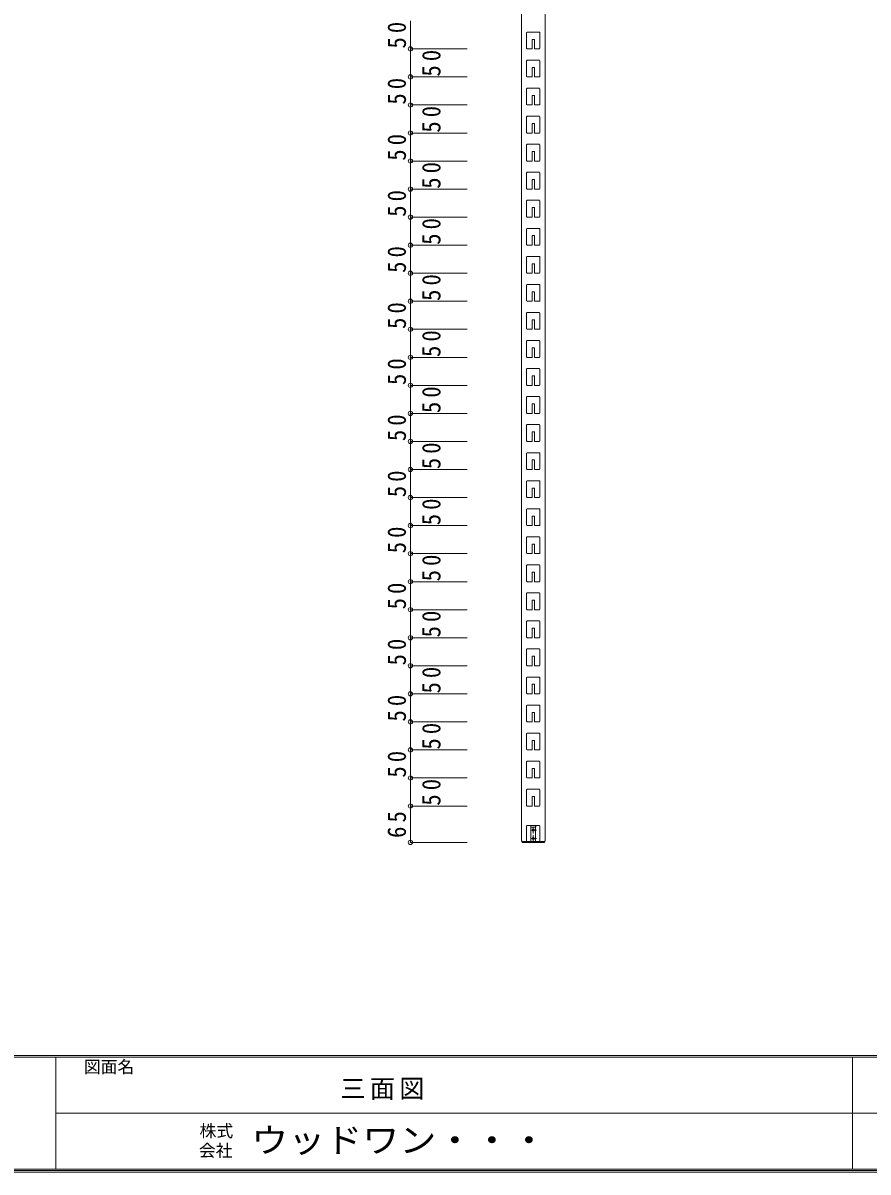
# Model space of a CAD drawing. Units: millimetres at full size, sheet at 1:15. Extents: x -3000 to 2850, y -2151 to 2088.
# Drawn here: x -134 to 1373, y -2102 to -54 of the extents above; entities that cross this region are included whole.
import ezdxf
from ezdxf.enums import TextEntityAlignment as Align

# ---------------------------------------------------------------- set-up
doc = ezdxf.new("R2010")
doc.units = ezdxf.units.MM
doc.header["$LTSCALE"] = 15
doc.header["$PDMODE"] = 32
doc.header["$PDSIZE"] = 7.5
doc.linetypes.add('CHAIN1', pattern=[8, 5, -1, 1, -1])
doc.layers.add('0-B_寸法', color=7, linetype='Continuous', lineweight=9)
doc.layers.add('F-1_枠', color=6, linetype='Continuous', lineweight=9)
doc.layers.add('F-A_文字', color=7, linetype='Continuous')
doc.styles.add('ＭＳ ゴシック', font='')
doc.styles.get('ＭＳ ゴシック').set_extended_font_data('MS Gothic')

msp = doc.modelspace()

# ---------------------------------------------------------------- linework, layer by layer
at = {"layer": '0-B_寸法'}
for p, q in [((755.06, 882.12), (755.06, -1511.88)), ((797.06, 882.12), (797.06, -1511.88)), ((764.06, -70.88), (765.06, -69.88)), ((764.06, -70.88), (764.06, -98.88)), ((787.06, -69.88), (765.06, -69.88)), ((787.06, -69.88), (788.06, -70.88)), ((788.06, -70.88), (788.06, -98.88)), ((764.06, -98.88), (765.06, -99.88)), ((774.06, -99.88), (765.06, -99.88)), ((774.06, -82.88), (774.06, -99.88)), ((787.06, -99.88), (778.06, -99.88)), ((787.06, -99.88), (788.06, -98.88)), ((764.06, -120.88), (765.06, -119.88)), ((764.06, -120.88), (764.06, -148.88)), ((787.06, -119.88), (765.06, -119.88)), ((787.06, -119.88), (788.06, -120.88)), ((788.06, -120.88), (788.06, -148.88)), ((774.06, -132.88), (774.06, -149.88)), ((764.06, -148.88), (765.06, -149.88)), ((774.06, -149.88), (765.06, -149.88)), ((787.06, -149.88), (778.06, -149.88)), ((787.06, -149.88), (788.06, -148.88)), ((764.06, -170.88), (765.06, -169.88)), ((764.06, -170.88), (764.06, -198.88)), ((787.06, -169.88), (765.06, -169.88)), ((774.06, -182.88), (774.06, -199.88)), ((787.06, -169.88), (788.06, -170.88)), ((788.06, -170.88), (788.06, -198.88)), ((764.06, -198.88), (765.06, -199.88)), ((774.06, -199.88), (765.06, -199.88)), ((787.06, -199.88), (778.06, -199.88)), ((787.06, -199.88), (788.06, -198.88)), ((764.06, -220.88), (765.06, -219.88)), ((764.06, -220.88), (764.06, -248.88)), ((787.06, -219.88), (765.06, -219.88)), ((787.06, -219.88), (788.06, -220.88)), ((788.06, -220.88), (788.06, -248.88)), ((774.06, -232.88), (774.06, -249.88)), ((764.06, -248.88), (765.06, -249.88)), ((774.06, -249.88), (765.06, -249.88)), ((787.06, -249.88), (778.06, -249.88)), ((787.06, -249.88), (788.06, -248.88)), ((764.06, -270.88), (765.06, -269.88)), ((764.06, -270.88), (764.06, -298.88)), ((787.06, -269.88), (765.06, -269.88)), ((774.06, -282.88), (774.06, -299.88)), ((787.06, -269.88), (788.06, -270.88)), ((788.06, -270.88), (788.06, -298.88)), ((764.06, -298.88), (765.06, -299.88)), ((774.06, -299.88), (765.06, -299.88)), ((787.06, -299.88), (778.06, -299.88)), ((787.06, -299.88), (788.06, -298.88)), ((764.06, -320.88), (765.06, -319.88)), ((764.06, -320.88), (764.06, -348.88)), ((787.06, -319.88), (765.06, -319.88)), ((787.06, -319.88), (788.06, -320.88)), ((788.06, -320.88), (788.06, -348.88)), ((774.06, -332.88), (774.06, -349.88)), ((764.06, -348.88), (765.06, -349.88)), ((774.06, -349.88), (765.06, -349.88)), ((787.06, -349.88), (778.06, -349.88)), ((787.06, -349.88), (788.06, -348.88)), ((764.06, -370.88), (765.06, -369.88)), ((764.06, -370.88), (764.06, -398.88)), ((787.06, -369.88), (765.06, -369.88)), ((774.06, -382.88), (774.06, -399.88)), ((787.06, -369.88), (788.06, -370.88)), ((788.06, -370.88), (788.06, -398.88)), ((764.06, -398.88), (765.06, -399.88)), ((774.06, -399.88), (765.06, -399.88)), ((787.06, -399.88), (778.06, -399.88)), ((787.06, -399.88), (788.06, -398.88)), ((764.06, -420.88), (765.06, -419.88)), ((764.06, -420.88), (764.06, -448.88)), ((787.06, -419.88), (765.06, -419.88)), ((787.06, -419.88), (788.06, -420.88)), ((788.06, -420.88), (788.06, -448.88)), ((764.06, -448.88), (765.06, -449.88)), ((774.06, -449.88), (765.06, -449.88)), ((774.06, -432.88), (774.06, -449.88)), ((787.06, -449.88), (778.06, -449.88)), ((787.06, -449.88), (788.06, -448.88)), ((764.06, -470.88), (765.06, -469.88)), ((764.06, -470.88), (764.06, -498.88)), ((787.06, -469.88), (765.06, -469.88)), ((787.06, -469.88), (788.06, -470.88)), ((788.06, -470.88), (788.06, -498.88)), ((774.06, -482.88), (774.06, -499.88)), ((764.06, -498.88), (765.06, -499.88)), ((774.06, -499.88), (765.06, -499.88)), ((787.06, -499.88), (778.06, -499.88)), ((787.06, -499.88), (788.06, -498.88)), ((764.06, -520.88), (765.06, -519.88)), ((764.06, -520.88), (764.06, -548.88)), ((787.06, -519.88), (765.06, -519.88)), ((787.06, -519.88), (788.06, -520.88)), ((788.06, -520.88), (788.06, -548.88)), ((764.06, -548.88), (765.06, -549.88)), ((774.06, -549.88), (765.06, -549.88)), ((774.06, -532.88), (774.06, -549.88)), ((787.06, -549.88), (778.06, -549.88)), ((787.06, -549.88), (788.06, -548.88)), ((764.06, -570.88), (765.06, -569.88)), ((764.06, -570.88), (764.06, -598.88)), ((787.06, -569.88), (765.06, -569.88)), ((787.06, -569.88), (788.06, -570.88)), ((788.06, -570.88), (788.06, -598.88)), ((774.06, -582.88), (774.06, -599.88)), ((764.06, -598.88), (765.06, -599.88)), ((774.06, -599.88), (765.06, -599.88)), ((787.06, -599.88), (778.06, -599.88)), ((787.06, -599.88), (788.06, -598.88)), ((764.06, -620.88), (765.06, -619.88)), ((764.06, -620.88), (764.06, -648.88)), ((787.06, -619.88), (765.06, -619.88)), ((774.06, -632.88), (774.06, -649.88)), ((787.06, -619.88), (788.06, -620.88)), ((788.06, -620.88), (788.06, -648.88)), ((764.06, -648.88), (765.06, -649.88)), ((774.06, -649.88), (765.06, -649.88)), ((787.06, -649.88), (778.06, -649.88)), ((787.06, -649.88), (788.06, -648.88)), ((764.06, -670.88), (765.06, -669.88)), ((764.06, -670.88), (764.06, -698.88)), ((787.06, -669.88), (765.06, -669.88)), ((787.06, -669.88), (788.06, -670.88)), ((788.06, -670.88), (788.06, -698.88)), ((774.06, -682.88), (774.06, -699.88)), ((764.06, -698.88), (765.06, -699.88)), ((774.06, -699.88), (765.06, -699.88)), ((787.06, -699.88), (778.06, -699.88)), ((787.06, -699.88), (788.06, -698.88)), ((764.06, -720.88), (765.06, -719.88)), ((764.06, -720.88), (764.06, -748.88)), ((787.06, -719.88), (765.06, -719.88)), ((774.06, -732.88), (774.06, -749.88)), ((787.06, -719.88), (788.06, -720.88)), ((788.06, -720.88), (788.06, -748.88)), ((764.06, -748.88), (765.06, -749.88)), ((774.06, -749.88), (765.06, -749.88)), ((787.06, -749.88), (778.06, -749.88)), ((787.06, -749.88), (788.06, -748.88)), ((764.06, -770.88), (765.06, -769.88)), ((764.06, -770.88), (764.06, -798.88)), ((787.06, -769.88), (765.06, -769.88)), ((787.06, -769.88), (788.06, -770.88)), ((788.06, -770.88), (788.06, -798.88)), ((764.06, -798.88), (765.06, -799.88)), ((774.06, -782.88), (774.06, -799.88)), ((787.06, -799.88), (788.06, -798.88)), ((774.06, -799.88), (765.06, -799.88)), ((787.06, -799.88), (778.06, -799.88)), ((764.06, -820.88), (765.06, -819.88)), ((764.06, -820.88), (764.06, -848.88)), ((787.06, -819.88), (765.06, -819.88)), ((774.06, -832.88), (774.06, -849.88)), ((787.06, -819.88), (788.06, -820.88)), ((788.06, -820.88), (788.06, -848.88)), ((764.06, -848.88), (765.06, -849.88)), ((774.06, -849.88), (765.06, -849.88)), ((787.06, -849.88), (778.06, -849.88)), ((787.06, -849.88), (788.06, -848.88)), ((764.06, -870.88), (765.06, -869.88)), ((764.06, -870.88), (764.06, -898.88)), ((787.06, -869.88), (765.06, -869.88)), ((787.06, -869.88), (788.06, -870.88)), ((788.06, -870.88), (788.06, -898.88)), ((764.06, -898.88), (765.06, -899.88)), ((774.06, -899.88), (765.06, -899.88)), ((774.06, -882.88), (774.06, -899.88)), ((787.06, -899.88), (778.06, -899.88)), ((787.06, -899.88), (788.06, -898.88)), ((764.06, -920.88), (765.06, -919.88)), ((764.06, -920.88), (764.06, -948.88)), ((787.06, -919.88), (765.06, -919.88)), ((787.06, -919.88), (788.06, -920.88)), ((788.06, -920.88), (788.06, -948.88)), ((774.06, -932.88), (774.06, -949.88)), ((764.06, -948.88), (765.06, -949.88)), ((774.06, -949.88), (765.06, -949.88)), ((787.06, -949.88), (778.06, -949.88)), ((787.06, -949.88), (788.06, -948.88)), ((764.06, -970.88), (765.06, -969.88)), ((764.06, -970.88), (764.06, -998.88)), ((787.06, -969.88), (765.06, -969.88)), ((774.06, -982.88), (774.06, -999.88)), ((787.06, -969.88), (788.06, -970.88)), ((788.06, -970.88), (788.06, -998.88)), ((764.06, -998.88), (765.06, -999.88)), ((774.06, -999.88), (765.06, -999.88)), ((787.06, -999.88), (778.06, -999.88)), ((787.06, -999.88), (788.06, -998.88)), ((764.06, -1020.88), (765.06, -1019.88)), ((764.06, -1020.88), (764.06, -1048.88)), ((787.06, -1019.88), (765.06, -1019.88)), ((787.06, -1019.88), (788.06, -1020.88)), ((788.06, -1020.88), (788.06, -1048.88)), ((774.06, -1032.88), (774.06, -1049.88)), ((764.06, -1048.88), (765.06, -1049.88)), ((774.06, -1049.88), (765.06, -1049.88)), ((787.06, -1049.88), (778.06, -1049.88)), ((787.06, -1049.88), (788.06, -1048.88)), ((764.06, -1070.88), (765.06, -1069.88)), ((764.06, -1070.88), (764.06, -1098.88)), ((787.06, -1069.88), (765.06, -1069.88)), ((774.06, -1082.88), (774.06, -1099.88)), ((787.06, -1069.88), (788.06, -1070.88)), ((788.06, -1070.88), (788.06, -1098.88)), ((764.06, -1098.88), (765.06, -1099.88)), ((774.06, -1099.88), (765.06, -1099.88)), ((787.06, -1099.88), (778.06, -1099.88)), ((787.06, -1099.88), (788.06, -1098.88)), ((764.06, -1120.88), (765.06, -1119.88)), ((764.06, -1120.88), (764.06, -1148.88)), ((787.06, -1119.88), (765.06, -1119.88)), ((787.06, -1119.88), (788.06, -1120.88)), ((788.06, -1120.88), (788.06, -1148.88)), ((774.06, -1132.88), (774.06, -1149.88)), ((764.06, -1148.88), (765.06, -1149.88)), ((774.06, -1149.88), (765.06, -1149.88)), ((787.06, -1149.88), (778.06, -1149.88)), ((787.06, -1149.88), (788.06, -1148.88)), ((764.06, -1170.88), (765.06, -1169.88)), ((764.06, -1170.88), (764.06, -1198.88)), ((787.06, -1169.88), (765.06, -1169.88)), ((774.06, -1182.88), (774.06, -1199.88)), ((787.06, -1169.88), (788.06, -1170.88)), ((788.06, -1170.88), (788.06, -1198.88)), ((764.06, -1198.88), (765.06, -1199.88)), ((774.06, -1199.88), (765.06, -1199.88)), ((787.06, -1199.88), (778.06, -1199.88)), ((787.06, -1199.88), (788.06, -1198.88)), ((764.06, -1220.88), (765.06, -1219.88)), ((764.06, -1220.88), (764.06, -1248.88)), ((787.06, -1219.88), (765.06, -1219.88)), ((787.06, -1219.88), (788.06, -1220.88)), ((788.06, -1220.88), (788.06, -1248.88)), ((764.06, -1248.88), (765.06, -1249.88)), ((774.06, -1232.88), (774.06, -1249.88)), ((787.06, -1249.88), (788.06, -1248.88)), ((764.06, -1270.88), (765.06, -1269.88)), ((774.06, -1249.88), (765.06, -1249.88)), ((787.06, -1269.88), (765.06, -1269.88)), ((787.06, -1249.88), (778.06, -1249.88)), ((787.06, -1269.88), (788.06, -1270.88)), ((764.06, -1270.88), (764.06, -1298.88)), ((774.06, -1282.88), (774.06, -1299.88)), ((788.06, -1270.88), (788.06, -1298.88)), ((764.06, -1298.88), (765.06, -1299.88)), ((774.06, -1299.88), (765.06, -1299.88)), ((787.06, -1299.88), (778.06, -1299.88)), ((787.06, -1299.88), (788.06, -1298.88)), ((764.06, -1320.88), (765.06, -1319.88)), ((764.06, -1320.88), (764.06, -1348.88)), ((787.06, -1319.88), (765.06, -1319.88)), ((787.06, -1319.88), (788.06, -1320.88)), ((788.06, -1320.88), (788.06, -1348.88)), ((764.06, -1348.88), (765.06, -1349.88)), ((774.06, -1349.88), (765.06, -1349.88)), ((774.06, -1332.88), (774.06, -1349.88)), ((787.06, -1349.88), (778.06, -1349.88)), ((787.06, -1349.88), (788.06, -1348.88)), ((764.06, -1370.88), (765.06, -1369.88)), ((764.06, -1370.88), (764.06, -1398.88)), ((787.06, -1369.88), (765.06, -1369.88)), ((787.06, -1369.88), (788.06, -1370.88)), ((788.06, -1370.88), (788.06, -1398.88)), ((774.06, -1382.88), (774.06, -1399.88)), ((764.06, -1398.88), (765.06, -1399.88)), ((774.06, -1399.88), (765.06, -1399.88)), ((787.06, -1399.88), (778.06, -1399.88)), ((787.06, -1399.88), (788.06, -1398.88)), ((764.06, -1420.88), (765.06, -1419.88)), ((764.06, -1420.88), (764.06, -1448.88)), ((787.06, -1419.88), (765.06, -1419.88)), ((774.06, -1432.88), (774.06, -1449.88)), ((787.06, -1419.88), (788.06, -1420.88)), ((788.06, -1420.88), (788.06, -1448.88)), ((764.06, -1448.88), (765.06, -1449.88)), ((774.06, -1449.88), (765.06, -1449.88)), ((787.06, -1449.88), (778.06, -1449.88)), ((787.06, -1449.88), (788.06, -1448.88)), ((771.56, -1484.88), (765.06, -1484.88)), ((771.56, -1487.88), (771.56, -1484.88)), ((780.56, -1487.88), (771.56, -1487.88)), ((780.56, -1487.88), (780.56, -1484.88)), ((787.06, -1484.88), (780.56, -1484.88)), ((787.06, -1484.88), (788.06, -1485.88)), ((788.06, -1513.88), (788.06, -1485.88)), ((756.06, -1512.88), (755.06, -1511.88)), ((796.06, -1512.88), (756.06, -1512.88)), ((764.06, -1513.88), (765.06, -1514.88)), ((787.06, -1514.88), (788.06, -1513.88)), ((796.06, -1512.88), (797.06, -1511.88))]:
    msp.add_line(p, q, dxfattribs=at)
at = {"layer": '0-B_寸法', "color": 3}
for p, q in [((557.17, -49.88), (557.17, -99.88)), ((557.17, -99.88), (557.17, -149.88)), ((557.17, -99.88), (658.46, -99.88)), ((557.17, -149.88), (557.17, -199.88)), ((557.17, -149.88), (658.46, -149.88)), ((557.17, -199.88), (557.17, -249.88)), ((557.17, -199.88), (658.46, -199.88)), ((557.17, -249.88), (557.17, -299.88)), ((557.17, -249.88), (658.46, -249.88)), ((557.17, -299.88), (557.17, -349.88)), ((557.17, -299.88), (658.46, -299.88)), ((557.17, -349.88), (557.17, -399.88)), ((557.17, -349.88), (658.46, -349.88)), ((557.17, -399.88), (557.17, -449.88)), ((557.17, -399.88), (658.46, -399.88)), ((557.17, -449.88), (557.17, -499.88)), ((557.17, -449.88), (658.46, -449.88)), ((557.17, -499.88), (557.17, -549.88)), ((557.17, -499.88), (658.46, -499.88)), ((557.17, -549.88), (557.17, -599.88)), ((557.17, -549.88), (658.46, -549.88)), ((557.17, -599.88), (557.17, -649.88)), ((557.17, -599.88), (658.46, -599.88)), ((557.17, -649.88), (557.17, -699.88)), ((557.17, -649.88), (658.46, -649.88)), ((557.17, -699.88), (557.17, -749.88)), ((557.17, -699.88), (658.46, -699.88)), ((557.17, -749.88), (557.17, -799.88)), ((557.17, -749.88), (658.46, -749.88)), ((557.17, -799.88), (557.17, -849.88)), ((557.17, -799.88), (658.46, -799.88)), ((557.17, -849.88), (557.17, -899.88)), ((557.17, -849.88), (658.46, -849.88)), ((557.17, -899.88), (557.17, -949.88)), ((557.17, -899.88), (658.46, -899.88)), ((557.17, -949.88), (557.17, -999.88)), ((557.17, -949.88), (658.46, -949.88)), ((557.17, -999.88), (557.17, -1049.88)), ((557.17, -999.88), (658.46, -999.88)), ((557.17, -1049.88), (557.17, -1099.88)), ((557.17, -1049.88), (658.46, -1049.88)), ((557.17, -1099.88), (557.17, -1149.88)), ((557.17, -1099.88), (658.46, -1099.88)), ((557.17, -1149.88), (557.17, -1199.88)), ((557.17, -1149.88), (658.46, -1149.88)), ((557.17, -1199.88), (557.17, -1249.88)), ((557.17, -1199.88), (658.46, -1199.88)), ((557.17, -1249.88), (557.17, -1299.88)), ((557.17, -1249.88), (658.46, -1249.88)), ((557.17, -1299.88), (557.17, -1349.88)), ((557.17, -1299.88), (658.46, -1299.88)), ((557.17, -1349.88), (557.17, -1399.88)), ((557.17, -1349.88), (658.46, -1349.88)), ((557.17, -1399.88), (557.17, -1449.88)), ((557.17, -1399.88), (658.46, -1399.88)), ((557.17, -1449.88), (557.17, -1514.88)), ((557.17, -1449.88), (658.46, -1449.88)), ((557.17, -1514.88), (658.46, -1514.88))]:
    msp.add_line(p, q, dxfattribs=at)
at = {"layer": '0-B_寸法', "color": 6}
for p, q in [((778.06, -99.88), (787.06, -99.88)), ((778.06, -149.88), (787.06, -149.88)), ((778.06, -199.88), (787.06, -199.88)), ((778.06, -249.88), (787.06, -249.88)), ((778.06, -299.88), (787.06, -299.88)), ((778.06, -349.88), (787.06, -349.88)), ((778.06, -399.88), (787.06, -399.88)), ((778.06, -449.88), (787.06, -449.88)), ((778.06, -499.88), (787.06, -499.88)), ((778.06, -549.88), (787.06, -549.88)), ((778.06, -599.88), (787.06, -599.88)), ((778.06, -649.88), (787.06, -649.88)), ((778.06, -699.88), (787.06, -699.88)), ((778.06, -749.88), (787.06, -749.88)), ((778.06, -799.88), (787.06, -799.88)), ((778.06, -849.88), (787.06, -849.88)), ((778.06, -899.88), (787.06, -899.88)), ((778.06, -949.88), (787.06, -949.88)), ((778.06, -999.88), (787.06, -999.88)), ((778.06, -1049.88), (787.06, -1049.88)), ((778.06, -1099.88), (787.06, -1099.88)), ((778.06, -1149.88), (787.06, -1149.88)), ((778.06, -1199.88), (787.06, -1199.88)), ((778.06, -1249.88), (787.06, -1249.88)), ((778.06, -1299.88), (787.06, -1299.88)), ((778.06, -1349.88), (787.06, -1349.88)), ((778.06, -1399.88), (787.06, -1399.88)), ((778.06, -1449.88), (787.06, -1449.88))]:
    msp.add_line(p, q, dxfattribs=at)
at = {"layer": '0-B_寸法', "color": 5, "linetype": 'CHAIN1'}
for p, q in [((771.38, -1492.88), (782.03, -1492.88)), ((776.06, -1487.08), (776.06, -1498.67)), ((771.38, -1507.88), (782.03, -1507.88)), ((776.06, -1502.08), (776.06, -1513.67))]:
    msp.add_line(p, q, dxfattribs=at)
at = {"layer": '0-B_寸法', "color": 5}
for p, q in [((780.06, -1484.88), (772.06, -1484.88)), ((772.06, -1512.88), (772.06, -1484.88)), ((780.06, -1512.88), (780.06, -1484.88)), ((756.06, -1512.88), (756.06, -1514.88)), ((756.06, -1514.88), (796.06, -1514.88)), ((780.06, -1514.88), (772.06, -1514.88)), ((796.06, -1512.88), (796.06, -1514.88))]:
    msp.add_line(p, q, dxfattribs=at)
at = {"layer": '0-B_寸法'}
for points in [[(774.06, -82.88), (778.06, -82.88), (778.06, -99.88)], [(774.06, -132.88), (778.06, -132.88), (778.06, -149.88)], [(774.06, -182.88), (778.06, -182.88), (778.06, -199.88)], [(774.06, -232.88), (778.06, -232.88), (778.06, -249.88)], [(774.06, -282.88), (778.06, -282.88), (778.06, -299.88)], [(774.06, -332.88), (778.06, -332.88), (778.06, -349.88)], [(774.06, -382.88), (778.06, -382.88), (778.06, -399.88)], [(774.06, -432.88), (778.06, -432.88), (778.06, -449.88)], [(774.06, -482.88), (778.06, -482.88), (778.06, -499.88)], [(774.06, -532.88), (778.06, -532.88), (778.06, -549.88)], [(774.06, -582.88), (778.06, -582.88), (778.06, -599.88)], [(774.06, -632.88), (778.06, -632.88), (778.06, -649.88)], [(774.06, -682.88), (778.06, -682.88), (778.06, -699.88)], [(774.06, -732.88), (778.06, -732.88), (778.06, -749.88)], [(774.06, -782.88), (778.06, -782.88), (778.06, -799.88)], [(774.06, -832.88), (778.06, -832.88), (778.06, -849.88)], [(774.06, -882.88), (778.06, -882.88), (778.06, -899.88)], [(774.06, -932.88), (778.06, -932.88), (778.06, -949.88)], [(774.06, -982.88), (778.06, -982.88), (778.06, -999.88)], [(774.06, -1032.88), (778.06, -1032.88), (778.06, -1049.88)], [(774.06, -1082.88), (778.06, -1082.88), (778.06, -1099.88)], [(774.06, -1132.88), (778.06, -1132.88), (778.06, -1149.88)], [(774.06, -1182.88), (778.06, -1182.88), (778.06, -1199.88)], [(774.06, -1232.88), (778.06, -1232.88), (778.06, -1249.88)], [(774.06, -1282.88), (778.06, -1282.88), (778.06, -1299.88)], [(774.06, -1332.88), (778.06, -1332.88), (778.06, -1349.88)], [(774.06, -1382.88), (778.06, -1382.88), (778.06, -1399.88)], [(774.06, -1432.88), (778.06, -1432.88), (778.06, -1449.88)], [(764.06, -1513.88), (764.06, -1485.88), (765.06, -1484.88)]]:
    msp.add_lwpolyline(points, dxfattribs=at)
at = {"layer": '0-B_寸法', "color": 5}
for centre in [(776.06, -1492.88), (776.06, -1507.88)]:
    msp.add_circle(centre, 2, dxfattribs=at)
at = {"layer": '0-B_寸法', "color": 3}
for p in [(557.17, -99.88), (557.17, -149.88), (557.17, -199.88), (557.17, -249.88), (557.17, -299.88), (557.17, -349.88), (557.17, -399.88), (557.17, -449.88), (557.17, -499.88), (557.17, -549.88), (557.17, -599.88), (557.17, -649.88), (557.17, -699.88), (557.17, -749.88), (557.17, -799.88), (557.17, -849.88), (557.17, -899.88), (557.17, -949.88), (557.17, -999.88), (557.17, -1049.88), (557.17, -1099.88), (557.17, -1149.88), (557.17, -1199.88), (557.17, -1249.88), (557.17, -1299.88), (557.17, -1349.88), (557.17, -1399.88), (557.17, -1449.88), (557.17, -1514.88)]:
    msp.add_point(p, dxfattribs=at)
at = {"layer": 'F-1_枠'}
for p, q in [((2850, -1895), (-3000, -1895)), ((2850, -1897.5), (-3000, -1897.5)), ((-75, -1897.5), (-75, -2097.5)), ((1345, -1897.5), (1345, -2097.5)), ((-75, -1997.5), (2845, -1997.5)), ((2850, -2097.5), (-3000, -2097.5)), ((2850, -2100), (-3000, -2100)), ((2850, -2102.5), (-3000, -2102.5))]:
    msp.add_line(p, q, dxfattribs=at)

# ---------------------------------------------------------------- texts
at = {"layer": '0-B_寸法', "char_height": 32.99, "attachment_point": 7, "rotation": 90, "style": 'ＭＳ ゴシック'}
for s, insert in [('\\T1.36;\\W0.9;50', (549.67, -99.26)), ('\\T1.36;\\W0.9;50', (611.26, -149.26)), ('\\T1.36;\\W0.9;50', (549.67, -199.26)), ('\\T1.36;\\W0.9;50', (611.26, -249.26)), ('\\T1.36;\\W0.9;50', (549.67, -299.26)), ('\\T1.36;\\W0.9;50', (611.26, -349.26)), ('\\T1.36;\\W0.9;50', (549.67, -399.26)), ('\\T1.36;\\W0.9;50', (611.26, -449.26)), ('\\T1.36;\\W0.9;50', (549.67, -499.26)), ('\\T1.36;\\W0.9;50', (611.26, -549.26)), ('\\T1.36;\\W0.9;50', (549.67, -599.26)), ('\\T1.36;\\W0.9;50', (611.26, -649.26)), ('\\T1.36;\\W0.9;50', (549.67, -699.26)), ('\\T1.36;\\W0.9;50', (611.26, -749.26)), ('\\T1.36;\\W0.9;50', (549.67, -799.26)), ('\\T1.36;\\W0.9;50', (611.26, -849.26)), ('\\T1.36;\\W0.9;50', (549.67, -899.26)), ('\\T1.36;\\W0.9;50', (611.26, -949.26)), ('\\T1.36;\\W0.9;50', (549.67, -999.26)), ('\\T1.36;\\W0.9;50', (611.26, -1049.26)), ('\\T1.36;\\W0.9;50', (549.67, -1099.26)), ('\\T1.36;\\W0.9;50', (611.26, -1149.26)), ('\\T1.36;\\W0.9;50', (549.67, -1199.26)), ('\\T1.36;\\W0.9;50', (611.26, -1249.26)), ('\\T1.36;\\W0.9;50', (549.67, -1299.26)), ('\\T1.36;\\W0.9;50', (611.26, -1349.26)), ('\\T1.36;\\W0.9;50', (549.67, -1399.26)), ('\\T1.36;\\W0.9;50', (611.26, -1449.26)), ('\\T1.36;\\W0.9;65', (549.67, -1506.76))]:
    msp.add_mtext(s, dxfattribs=dict(at, insert=insert))
at = {"layer": '0-B_寸法', "insert": (432.09, -1973.79), "char_height": 32.99, "attachment_point": 7, "style": 'ＭＳ ゴシック'}
msp.add_mtext('\\T1.17;三面図', dxfattribs=at)
at = {"layer": 'F-A_文字', "style": 'ＭＳ ゴシック'}
for s, p in [('図面名', (-25, -1932.5)), ('株式', (181.27, -2046.79)), ('会社', (180.03, -2081.74))]:
    msp.add_text(s, height=21.99, dxfattribs=at).set_placement(p, align=Align.BOTTOM_LEFT)
at = {"layer": 'F-A_文字', "style": 'ＭＳ ゴシック', "width": 1.1}
msp.add_text('ウッドワン・・・', height=43.99, dxfattribs=at).set_placement((273.36, -2080.88), align=Align.BOTTOM_LEFT)

doc.saveas('drawing.dxf')
